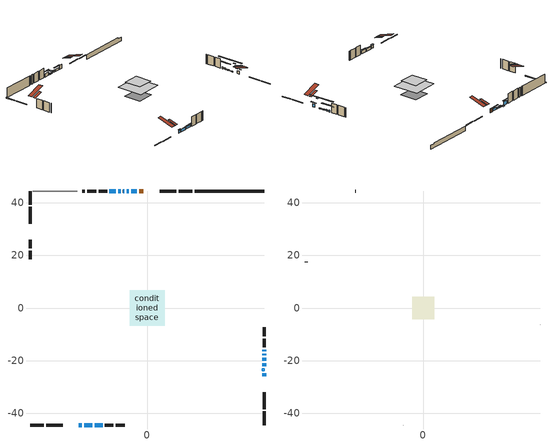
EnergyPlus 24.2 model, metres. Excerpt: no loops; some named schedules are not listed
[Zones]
conditioned space
 floor outside (Floor1 construction): -1.17,-1.17 -1.17,1.17 1.17,1.17 1.17,-1.17 z0.31
 floor adiabatic (AdiabaticFloorConstruction): -6.68,-6.68 -6.68,6.68 6.68,6.68 6.68,-6.68 z2.75
 floor foundation (Slab1 construction): -4.56,-4.56 -4.56,4.56 4.56,4.56 4.56,-4.56 z-2.08
 wall outside (RimJoist1 construction): 17.11,44.56 11.96,44.56 / -44.56,-44.56 -39.41,-44.56 / -44.56,44.56 -44.56,39.41 / 44.56,-44.56 44.56,-39.41 z0.31:0.61
 wall outside (RimJoist2 construction): 11.03,44.56 4.72,44.56 / -38.48,-44.56 -32.17,-44.56 / -44.56,38.48 -44.56,32.17 / 44.56,-38.48 44.56,-32.17 z0.31:0.61
 wall outside (AdiabaticWallConstruction 1): -1.44,44.56 -3.04,44.56 z0.31:2.34
 wall outside (AdiabaticWallConstruction): -26.01,-44.56 -24.94,-44.56 z0.31:1.91; -24.01,-44.56 -21.01,-44.56 / -3.97,44.56 -6.08,44.56 z0.31:1.51; -7.01,44.56 -7.77,44.56 z0.31:1.07; 44.56,-26.01 44.56,-24.81 z0.31:1.81; 44.56,-22.21 44.56,-20.98 z0.31:0.77; 44.56,-20.06 44.56,-18.89 z0.31:0.87; -8.7,44.56 -9.24,44.56 z0.31:1.17; -10.16,44.56 -11.03,44.56 z0.31:0.57; -20.08,-44.56 -17.03,-44.56 z0.31:1.83; -11.95,44.56 -14.39,44.56 z0.31:2.12; 44.56,-17.96 44.56,-17.35 / 44.56,-16.42 44.56,-15.81 z0.31:1.23
 wall outside (Wall1 construction): -15.32,44.56 -18.52,44.56 / -16.1,-44.56 -12.91,-44.56 / -44.56,26 -44.56,22.81 / 44.56,-14.88 44.56,-11.69 z0.31:5.19
 wall outside (Wall2 construction): -19.44,44.56 -22.82,44.56 / -11.98,-44.56 -8.6,-44.56 / -44.56,21.88 -44.56,18.5 / 44.56,-10.76 44.56,-7.38 z0.31:5.19
 wall foundation (FoundationWall1 construction): 18.04,44.56,-2.08 18.04,44.56,0.31 41.91,44.56,0.31 41.91,44.56,-0.15 44.56,44.56,-0.15 44.56,44.56,-2.08
 wall othersidecoefficients (Wall3 construction): -23.75,44.56 -24.76,44.56 z0.31:5.19
 wall adiabatic (Wall5 construction): -26.74,44.56 -43.63,44.56 z0.31:5.19
 window (WindowConstruction 8): -26,-44.56 -24.94,-44.56 z0.31:1.91
 window (WindowConstruction 4): -24.01,-44.56 -21.01,-44.56 z0.31:1.5
 window (WindowConstruction 5): -3.97,44.56 -6.08,44.56 z0.31:1.5
 window (WindowConstruction 6): -7.01,44.56 -7.77,44.56 z0.31:1.07
 window (WindowConstruction 7): 44.56,-26 44.56,-24.81 z0.31:1.81
 window (WindowConstruction 11): 44.56,-22.21 44.56,-20.99 z0.31:0.77
 window (WindowConstruction 12): 44.56,-20.06 44.56,-18.89 z0.31:0.87
 window (WindowConstruction 9): -8.7,44.56 -9.23,44.56 z0.31:1.17
 window (WindowConstruction 10): -10.16,44.56 -11.03,44.56 z0.31:0.56
 window (WindowConstruction): -20.08,-44.56 -17.03,-44.56 z0.31:1.83
 window (WindowConstruction 1): -11.95,44.56 -14.39,44.56 z0.31:2.11
 window (WindowConstruction 2): 44.56,-17.96 44.56,-17.35 z0.31:1.22
 window (WindowConstruction 3): 44.56,-16.42 44.56,-15.81 z0.31:1.22
 door (Door): -1.44,44.56 -3.04,44.56 z0.31:2.34
 ceiling adiabatic (AdiabaticFloorConstruction): 6.68,-6.68 6.68,6.68 -6.68,6.68 -6.68,-6.68 z2.75
 roof outside (Roof2 construction): -0.51,44.56,5.19 -0.51,40.06,6.69 0.67,40.06,6.69 0.67,44.56,5.19; -26.93,-44.56,5.19 -26.93,-40.06,6.69 -28.12,-40.06,6.69 -28.12,-44.56,5.19; -44.56,26.93,5.19 -40.06,26.93,6.69 -40.06,28.12,6.69 -44.56,28.12,5.19; 44.56,-26.93,5.19 40.06,-26.93,6.69 40.06,-28.12,6.69 44.56,-28.12,5.19
 roof outside (AdiabaticRoofConstruction): 44.56,-23.13,5.19 43.85,-23.13,5.42 43.85,-23.88,5.42 44.56,-23.88,5.19
 skylight (SkylightConstruction): 44.56,-23.13,5.19 43.85,-23.13,5.42 43.85,-23.88,5.42 44.56,-23.88,5.19
attic - vented
 floor to conditioned space (Floor2 construction Reversed): -4.26,-4.26 -4.26,4.26 4.26,4.26 4.26,-4.26 z5.19
 wall outside (Wall4 construction): -25.69,44.56 -25.81,44.56 / -7.67,-44.56 -7.56,-44.56 / -44.56,17.57 -44.56,17.46 / 44.56,-6.45 44.56,-6.34 z0.31:5.19
 roof outside (Roof1 construction): 1.6,44.56,5.19 1.6,36.26,7.95 3.79,36.26,7.95 3.79,44.56,5.19; -29.05,-44.56,5.19 -29.05,-36.26,7.95 -31.24,-36.26,7.95 -31.24,-44.56,5.19; -44.56,29.05,5.19 -36.26,29.05,7.95 -36.26,31.24,7.95 -44.56,31.24,5.19; 44.56,-29.05,5.19 36.26,-29.05,7.95 36.26,-31.24,7.95 44.56,-31.24,5.19
shading: -24.76,-44.56 -26.18,-44.56 -26.18,-45.17 -24.76,-45.17 z2.09; -20.83,-44.56 -24.19,-44.56 -24.19,-44.97 -20.83,-44.97 z1.68; -6.99,44.56 -3.06,44.56 -3.06,44.97 -6.99,44.97 z2.42; -7.95,44.56 -6.83,44.56 -6.83,44.97 -7.95,44.97 z1.25; 44.56,-23.9 44.56,-26.92 44.97,-26.92 44.97,-23.9 z2.72; 44.56,-15.61 44.56,-27.58 44.97,-27.58 44.97,-15.61 z6.15; 44.56,-13.51 44.56,-25.44 44.97,-25.44 44.97,-13.51 z6.25; -9.41,44.56 -8.52,44.56 -8.52,45.78 -9.41,45.78 z1.35; -11.12,44.56 -10.07,44.56 -10.07,45.78 -11.12,45.78 z0.65; -16.85,-44.56 -20.26,-44.56 -20.26,-45.17 -16.85,-45.17 z2.01; -15.3,44.56 -11.04,44.56 -11.04,44.86 -15.3,44.86 z3.03; 44.56,-14.73 44.56,-20.58 44.97,-20.58 44.97,-14.73 z3.85; 44.56,-13.19 44.56,-19.04 44.97,-19.04 44.97,-13.19 z3.85
[Building]
Building 1: Terrain=Suburbs
[Site:Location]
Calgary Intl AP_AB: Latitude {deg}=51.11; Longitude {deg}=-114.02; Time Zone {hr}=-7; Elevation {m}=1084; Keep Site Location Information=Yes
[Site:GroundTemperature:Shallow]
0.326196, -1.55603, -1.70677, -0.813554, 2.7722, 6.34125, 9.43543, 11.3955, 11.562, 9.96783, 6.95256, 3.49299
[Site:WaterMainsTemperature]
Calculation Method=Schedule; Temperature Schedule=mains temperature schedule
[Material] Roughness=Rough; Thermal Absorptance=0.9
Name | Thickness {m} | Conductivity {W/m-K} | Density {kg/m3} | Specific Heat {J/kg-K} | Solar Absorptance | Visible Absorptance
asphalt or fiberglass shingles | 0.00635 | 0.162714 | 1121.4 | 1465.45 | 0.4 | 0.4
asphalt or fiberglass shingles 1 | 0.00635 | 0.162714 | 1121.4 | 1465.45 | 0.7 | 0.7
ceiling loosefill ins | 0.169333 | 0.0480833 | 16.02 | 1046.75 | 0.7 | 0.7
ceiling stud and cavity | 0.1397 | 0.205536 | 65.682 | 1177.47 | 0.7 | 0.7
concrete 4.0 in. | 0.1016 | 1.803125 | 2242.8 | 837.4 | 0.7 | 0.7
concrete 8.0 in. | 0.2032 | 1.803125 | 2242.8 | 837.4 | 0.7 | 0.7
door material | 0.04445 | 0.053851 | 512.64 | 1214.23 | 0.7 | 0.7
exterior vertical ins | 0.0477883 | 0.029427 | 32.04 | 1214.23 | 0.7 | 0.7
floor covering | 0.0127 | 0.0433444 | 54.468 | 1339.84 | 0.6 | 0.6
floor rigid ins; roof rigid ins | 0.103632 | 0.029427 | 32.04 | 1214.23 | 0.7 | 0.7
floor rigid ins 1; roof rigid ins 1; wall rigid ins 2 | 0.512978 | 0.029427 | 32.04 | 1214.23 | 0.7 | 0.7
floor stud and cavity | 0.1397 | 0.101429 | 92.3553 | 1139.71 | 0.7 | 0.7
floor stud and cavity 1 | 0.1397 | 1.75129 | 37.0049 | 1207.88 | 0.7 | 0.7
furniture material conditioned space 1 | 0.1524 | 0.115458 | 640.8 | 1214.23 | 0.6 | 0.6
gypsum board | 0.0127 | 0.160291 | 801 | 837.4 | 0.6 | 0.6
gypsum board 1 | 0.0127 | 0.160291 | 801 | 837.4 | 0.7 | 0.7
osb sheathing 0.5 in. | 0.0127 | 0.115458 | 512.64 | 1214.23 | 0.7 | 0.7
osb sheathing 0.75 in. | 0.01905 | 0.115458 | 512.64 | 1214.23 | 0.7 | 0.7
osb sheathing 2.0 in. | 0.0508 | 0.115458 | 512.64 | 1214.23 | 0.7 | 0.7
rim joist rigid ins; wall rigid ins | 0.051816 | 0.029427 | 32.04 | 1214.23 | 0.7 | 0.7
rim joist stud and cavity | 0.0508 | 0.0516488 | 125.044 | 1163.47 | 0.6 | 0.6
roof stud and cavity | 0.2032 | 0.217825 | 78.34581 | 1123.46 | 0.7 | 0.7
roof stud and cavity 1 | 0.18415 | 1.78685 | 37.0049 | 1207.88 | 0.6 | 0.6
wall rigid ins 1 | 0.051816 | 0.029427 | 32.04 | 1214.23 | 0.4 | 0.4
wall stud and cavity | 0.1397 | 0.241155 | 139.0536 | 1170.24 | 0.7 | 0.7
wall stud and cavity 1 | 0.1397 | 0.254295 | 139.0536 | 1170.24 | 0.7 | 0.7
wall stud and cavity 2 | 0.1397 | 0.351775 | 139.0536 | 1170.24 | 0.7 | 0.7
wall stud and cavity 3 | 0.0889 | 6.1454 | 50.32683 | 1063.81 | 0.6 | 0.6
wall stud and cavity 4 | 0.1397 | 0.188211 | 139.0536 | 1170.24 | 0.7 | 0.7
wall stud and cavity 5 | 0.0889 | 0.380278 | 52.3479 | 1209.89 | 0.7 | 0.7
wall stud and cavity 6 | 0.0889 | 0.391764 | 83.0341 | 1211.67 | 0.7 | 0.7
wood siding | 0.0254 | 0.102417 | 544.68 | 1172.36 | 0.4 | 0.4
wood siding 1 | 0.00254 | 0.102417 | 544.68 | 1172.36 | 0.4 | 0.4
wood siding 2; wood siding 3; wood siding 4 | 0.0254 | 0.102417 | 544.68 | 1172.36 | 0.7 | 0.7
[WindowMaterial:SimpleGlazingSystem]
Name | U-Factor {W/m2-K} | Solar Heat Gain Coefficient
SkylightMaterial | 2.47046 | 0.5893
WindowMaterial | 1.700561 | 0.58
WindowMaterial 1 | 1.73804 | 0.56
WindowMaterial 10 | 2.02932 | 0.4
WindowMaterial 11 | 2.759508 | 0.45
WindowMaterial 12 | 2.05771 | 0.4
WindowMaterial 2 | 2.75837 | 0.61
WindowMaterial 3 | 2.76859 | 0.5
WindowMaterial 4 | 1.82491 | 0.52
WindowMaterial 5 | 2.790737 | 0.63
WindowMaterial 6 | 2.76064 | 0.61
WindowMaterial 7 | 1.71816 | 0.57
WindowMaterial 8 | 1.81242 | 0.52
WindowMaterial 9 | 1.85216 | 0.5
[Construction]
AdiabaticFloorConstruction: floor stud and cavity 1, floor rigid ins 1, osb sheathing 0.75 in., floor covering
AdiabaticRoofConstruction: asphalt or fiberglass shingles 1, roof rigid ins 1, osb sheathing 0.75 in., roof stud and cavity 1
AdiabaticWallConstruction: wood siding 3, wall rigid ins 2, wall stud and cavity 5, gypsum board
AdiabaticWallConstruction 1: wood siding 4, wall rigid ins 2, wall stud and cavity 5, gypsum board
Door: door material
Floor1 construction: floor stud and cavity, floor rigid ins, osb sheathing 0.75 in., floor covering
Floor2 construction Reversed: gypsum board, ceiling stud and cavity, ceiling loosefill ins
FoundationWall1 construction: concrete 8.0 in., gypsum board 1
furniture construction conditioned space 1: furniture material conditioned space 1
PartitionWallConstruction: gypsum board, wall stud and cavity 6, gypsum board
RimJoist1 construction; RimJoist2 construction: wood siding 2, rim joist rigid ins, osb sheathing 2.0 in., rim joist stud and cavity
Roof1 construction: asphalt or fiberglass shingles
Roof2 construction: asphalt or fiberglass shingles, roof rigid ins, osb sheathing 0.75 in., roof stud and cavity, gypsum board
SkylightConstruction: SkylightMaterial
Slab1 construction: concrete 4.0 in.
Wall1 construction: wood siding, wall rigid ins, osb sheathing 0.5 in., wall stud and cavity, gypsum board
Wall2 construction: wood siding, wall rigid ins, osb sheathing 0.5 in., wall stud and cavity 1, gypsum board
Wall3 construction: wall rigid ins 1, osb sheathing 0.5 in., wall stud and cavity 2, gypsum board
Wall4 construction: wood siding 1, wall stud and cavity 3
Wall5 construction: wall rigid ins 1, osb sheathing 0.5 in., wall stud and cavity 4, gypsum board
WindowConstruction: WindowMaterial
WindowConstruction 1: WindowMaterial 1
WindowConstruction 10: WindowMaterial 10
WindowConstruction 11: WindowMaterial 11
WindowConstruction 12: WindowMaterial 12
WindowConstruction 2: WindowMaterial 2
WindowConstruction 3: WindowMaterial 3
WindowConstruction 4: WindowMaterial 4
WindowConstruction 5: WindowMaterial 5
WindowConstruction 6: WindowMaterial 6
WindowConstruction 7: WindowMaterial 7
WindowConstruction 8: WindowMaterial 8
WindowConstruction 9: WindowMaterial 9
[Zone] Multiplier=1; Part of Total Floor Area=Yes
Name | Volume {m3}
attic - vented | 33.0145
conditioned space | 724.4
[Space]
Name | Zone | Volume {m3}
attic - vented 1 | attic - vented | 33.0145
conditioned space 1 | conditioned space | 724.4
[ZoneInfiltration:EffectiveLeakageArea]
infil attic - vented 1: Zone or Space=attic - vented 1; Schedule=Always On Discrete; Effective Air Leakage Area {cm2}=2490.95; Stack Coefficient=0.000531599; Wind Coefficient=1.5578e-05
[ZoneMixing]
whole house fan mix: Zone or Space=attic - vented; Schedule=Always On Continuous; Design Flow Rate Calculation Method=Flow/Zone; Design Flow Rate {m3/s}=0; Source Zone or Space=conditioned space
[SurfaceProperty:ExposedFoundationPerimeter]
Slab1: Exposed Perimeter Calculation Method=TotalExposedPerimeter; Total Exposed Perimeter {m}=26.518
[SurfaceProperty:OtherSideCoefficients]
other non-freezing space: Combined Convective/Radiative Film Coefficient {W/m2-K}=8.35; Constant Temperature Coefficient=1; External Dry-Bulb Temperature Coefficient=0; Ground Temperature Coefficient=0; Wind Speed Coefficient=0; Zone Air Temperature Coefficient=0; Constant Temperature Schedule=other non-freezing space; Previous Other Side Temperature Coefficient=0
[InternalMass] Zone or ZoneList=conditioned space; Space or SpaceList=conditioned space 1
Name | Construction | Surface Area {m2}
furniture mass conditioned space 1 | furniture construction conditioned space 1 | 106.856
partition wall mass | PartitionWallConstruction | 267.14
[Lights]
interior lighting: Zone or ZoneList or Space or SpaceList=conditioned space 1; Schedule=interior lighting schedule; Design Level Calculation Method=LightingLevel; Lighting Level {W}=343.2; Return Air Fraction=0; Fraction Radiant=0.6; Fraction Visible=0.2; Fraction Replaceable=1
[People]
occupants: Zone or ZoneList or Space or SpaceList=conditioned space 1; Number of People Schedule=occupants schedule; Number of People Calculation Method=People; Number of People=3; Fraction Radiant=0.314171; Sensible Heat Fraction=0.56303; Activity Level Schedule=occupants activity schedule; Carbon Dioxide Generation Rate {m3/s-W}=0; Enable ASHRAE 55 Comfort Warnings=No; Mean Radiant Temperature Calculation Type=EnclosureAveraged
[ElectricEquipment] Zone or ZoneList or Space or SpaceList=conditioned space 1; Design Level Calculation Method=EquipmentLevel
Name | Schedule | Design Level {W} | Fraction Latent | Fraction Radiant | Fraction Lost
clothes dryer | clothes dryer schedule | 140.772 | 0.015 | 0.081 | 0.85
clothes washer | clothes washer schedule | 32.1985 | 0.03 | 0.162 | 0.7
cooking range | cooking range schedule | 208.969 | 0.08 | 0.432 | 0.2
dishwasher | dishwasher schedule | 66.8632 | 0.3 | 0.18 | 0.4
fridge | fridge schedule | 72.9452 | 0 | 0.6 | 0
mech vent bath fan 0 | mech vent bath fan 0 schedule | 50.2 | 0 | 0 | 1
mech vent bath fan 1 | mech vent bath fan 1 schedule | 50.2 | 0 | 0 | 1
mech vent bath fan 2 | mech vent bath fan 2 schedule | 50.2 | 0 | 0 | 1
mech vent house fan | mech vent house fan schedule | 0 | 0 | 0 | 1
mech vent house fan cfis | mech vent house fan cfis schedule | 0 | 0 | 0 | 0
mech vent range fan 0 | mech vent range fan 0 schedule | 57 | 0 | 0 | 1
misc plug loads | misc plug loads schedule | 494.7 | 0.045 | 0.513 | 0.1
whole house fan | Always On Discrete | 0 | 0 | 0 | 1
[OtherEquipment] Zone or ZoneList or Space or SpaceList=conditioned space 1; Design Level Calculation Method=EquipmentLevel
Name | Fuel Type | Schedule | Design Level {W} | Fraction Latent | Fraction Radiant | Fraction Lost
clothes dryer 1 | Electricity | clothes dryer schedule | 0 | 0.015 | 0.081 | 0.85
cooking range 1 | Electricity | cooking range schedule | 0 | 0.08 | 0.432 | 0.2
general water use latent | None | general water use schedule | 59.3978 | 1 | 0 | 0
general water use sensible | None | general water use schedule | -58.539 | 0 | 0.6 | 0
mech vent house fan latent load | None | Always On Discrete | 0 | 1 | 0 | 0
mech vent house fan sensible load | None | Always On Discrete | 0 | 0 | 0 | 0
water heater energy adjustment1 | NaturalGas | Always On Discrete | 0.01 | 0 | 0 | 1
[ZoneInfiltration:DesignFlowRate] Zone or ZoneList or Space or SpaceList=conditioned space 1; Schedule=Always On Discrete; Design Flow Rate Calculation Method=Flow/Zone; Design Flow Rate {m3/s}=0
infil flow; natural vent flow; whole house fan flow
[Foundation:Kiva]
Foundation Kiva 1: Initial Indoor Air Temperature {C}=18; Wall Height Above Grade {m}=0.310012; Wall Depth Below Slab {m}=0.2032; Custom Block Material Name 1=exterior vertical ins; Custom Block Depth 1 {m}=2.39; Custom Block X Position 1 {m}=0.2159; Custom Block Z Position 1 {m}=0
[Foundation:Kiva:Settings]
Soil Conductivity {W/m-K}=0.849921; Soil Density {kg/m3}=1842.3; Soil Specific Heat {J/kg-K}=418.7; Ground Solar Absorptivity=0.9; Ground Thermal Absorptivity=0.9; Ground Surface Roughness {m}=0.03; Far-Field Width {m}=40; Deep-Ground Boundary Condition=ZeroFlux; Deep-Ground Depth {m}=40; Minimum Cell Dimension {m}=0.2; Maximum Cell Growth Coefficient=3; Simulation Timestep=Timestep
[Exterior:Lights]
exterior lighting: Schedule=exterior lighting schedule; Design Level {W}=75.6
[Schedule:Constant]
Name | Hourly Value
Always On Continuous; mech vent house fan schedule; mech vent house fan cfis schedule; Always On Discrete | 1
other non-freezing space; fridge schedule | 0
occupants activity schedule | 117.228
[Schedule:Week:Daily]
interior lighting schedule Week Rule - Jan1-Jan27: interior lighting schedule day, interior lighting schedule day, interior lighting schedule day, interior lighting schedule day, interior lighting schedule day, interior lighting schedule day, interior lighting schedule day, interior lighting schedule default day, interior lighting schedule default day, interior lighting schedule default day, interior lighting schedule default day, interior lighting schedule default day
interior lighting schedule Week Rule - Jan28-Feb3: interior lighting schedule day, interior lighting schedule day, interior lighting schedule day, interior lighting schedule day, interior lighting schedule day 1, interior lighting schedule day 1, interior lighting schedule day 1, interior lighting schedule default day, interior lighting schedule default day, interior lighting schedule default day, interior lighting schedule default day, interior lighting schedule default day
interior lighting schedule Week Rule - Feb4-Feb24: interior lighting schedule day 1, interior lighting schedule day 1, interior lighting schedule day 1, interior lighting schedule day 1, interior lighting schedule day 1, interior lighting schedule day 1, interior lighting schedule day 1, interior lighting schedule default day, interior lighting schedule default day, interior lighting schedule default day, interior lighting schedule default day, interior lighting schedule default day
interior lighting schedule Week Rule - Feb25-Mar3: interior lighting schedule day 1, interior lighting schedule day 1, interior lighting schedule day 1, interior lighting schedule day 1, interior lighting schedule day 2, interior lighting schedule day 2, interior lighting schedule day 2, interior lighting schedule default day, interior lighting schedule default day, interior lighting schedule default day, interior lighting schedule default day, interior lighting schedule default day
interior lighting schedule Week Rule - Mar4-Mar31: interior lighting schedule day 2, interior lighting schedule day 2, interior lighting schedule day 2, interior lighting schedule day 2, interior lighting schedule day 2, interior lighting schedule day 2, interior lighting schedule day 2, interior lighting schedule default day, interior lighting schedule default day, interior lighting schedule default day, interior lighting schedule default day, interior lighting schedule default day
interior lighting schedule Week Rule - Apr1-Apr28: interior lighting schedule day 3, interior lighting schedule day 3, interior lighting schedule day 3, interior lighting schedule day 3, interior lighting schedule day 3, interior lighting schedule day 3, interior lighting schedule day 3, interior lighting schedule default day, interior lighting schedule default day, interior lighting schedule default day, interior lighting schedule default day, interior lighting schedule default day
interior lighting schedule Week Rule - Apr29-May5: interior lighting schedule day 3, interior lighting schedule day 3, interior lighting schedule day 4, interior lighting schedule day 4, interior lighting schedule day 4, interior lighting schedule day 4, interior lighting schedule day 4, interior lighting schedule default day, interior lighting schedule default day, interior lighting schedule default day, interior lighting schedule default day, interior lighting schedule default day
interior lighting schedule Week Rule - May6-May26: interior lighting schedule day 4, interior lighting schedule day 4, interior lighting schedule day 4, interior lighting schedule day 4, interior lighting schedule day 4, interior lighting schedule day 4, interior lighting schedule day 4, interior lighting schedule default day, interior lighting schedule default day, interior lighting schedule default day, interior lighting schedule default day, interior lighting schedule default day
interior lighting schedule Week Rule - May27-Jun2: interior lighting schedule day 4, interior lighting schedule day 4, interior lighting schedule day 4, interior lighting schedule day 4, interior lighting schedule day 4, interior lighting schedule day 5, interior lighting schedule day 5, interior lighting schedule default day, interior lighting schedule default day, interior lighting schedule default day, interior lighting schedule default day, interior lighting schedule default day
interior lighting schedule Week Rule - Jun3-Jun30: interior lighting schedule day 5, interior lighting schedule day 5, interior lighting schedule day 5, interior lighting schedule day 5, interior lighting schedule day 5, interior lighting schedule day 5, interior lighting schedule day 5, interior lighting schedule default day, interior lighting schedule default day, interior lighting schedule default day, interior lighting schedule default day, interior lighting schedule default day
interior lighting schedule Week Rule - Jul1-Jul28: interior lighting schedule day 6, interior lighting schedule day 6, interior lighting schedule day 6, interior lighting schedule day 6, interior lighting schedule day 6, interior lighting schedule day 6, interior lighting schedule day 6, interior lighting schedule default day, interior lighting schedule default day, interior lighting schedule default day, interior lighting schedule default day, interior lighting schedule default day
interior lighting schedule Week Rule - Jul29-Aug4: interior lighting schedule day 6, interior lighting schedule day 6, interior lighting schedule day 6, interior lighting schedule day 7, interior lighting schedule day 7, interior lighting schedule day 7, interior lighting schedule day 7, interior lighting schedule default day, interior lighting schedule default day, interior lighting schedule default day, interior lighting schedule default day, interior lighting schedule default day
interior lighting schedule Week Rule - Aug5-Aug25: interior lighting schedule day 7, interior lighting schedule day 7, interior lighting schedule day 7, interior lighting schedule day 7, interior lighting schedule day 7, interior lighting schedule day 7, interior lighting schedule day 7, interior lighting schedule default day, interior lighting schedule default day, interior lighting schedule default day, interior lighting schedule default day, interior lighting schedule default day
interior lighting schedule Week Rule - Aug26-Sep1: interior lighting schedule day 7, interior lighting schedule day 7, interior lighting schedule day 7, interior lighting schedule day 7, interior lighting schedule day 7, interior lighting schedule day 7, interior lighting schedule day 8, interior lighting schedule default day, interior lighting schedule default day, interior lighting schedule default day, interior lighting schedule default day, interior lighting schedule default day
interior lighting schedule Week Rule - Sep2-Sep29: interior lighting schedule day 8, interior lighting schedule day 8, interior lighting schedule day 8, interior lighting schedule day 8, interior lighting schedule day 8, interior lighting schedule day 8, interior lighting schedule day 8, interior lighting schedule default day, interior lighting schedule default day, interior lighting schedule default day, interior lighting schedule default day, interior lighting schedule default day
interior lighting schedule Week Rule - Sep30-Oct6: interior lighting schedule day 8, interior lighting schedule day 9, interior lighting schedule day 9, interior lighting schedule day 9, interior lighting schedule day 9, interior lighting schedule day 9, interior lighting schedule day 9, interior lighting schedule default day, interior lighting schedule default day, interior lighting schedule default day, interior lighting schedule default day, interior lighting schedule default day
interior lighting schedule Week Rule - Oct7-Oct27: interior lighting schedule day 9, interior lighting schedule day 9, interior lighting schedule day 9, interior lighting schedule day 9, interior lighting schedule day 9, interior lighting schedule day 9, interior lighting schedule day 9, interior lighting schedule default day, interior lighting schedule default day, interior lighting schedule default day, interior lighting schedule default day, interior lighting schedule default day
interior lighting schedule Week Rule - Oct28-Nov3: interior lighting schedule day 9, interior lighting schedule day 9, interior lighting schedule day 9, interior lighting schedule day 9, interior lighting schedule day 10, interior lighting schedule day 10, interior lighting schedule day 10, interior lighting schedule default day, interior lighting schedule default day, interior lighting schedule default day, interior lighting schedule default day, interior lighting schedule default day
interior lighting schedule Week Rule - Nov4-Nov24: interior lighting schedule day 10, interior lighting schedule day 10, interior lighting schedule day 10, interior lighting schedule day 10, interior lighting schedule day 10, interior lighting schedule day 10, interior lighting schedule day 10, interior lighting schedule default day, interior lighting schedule default day, interior lighting schedule default day, interior lighting schedule default day, interior lighting schedule default day
interior lighting schedule Week Rule - Nov25-Dec1: interior lighting schedule day 10, interior lighting schedule day 10, interior lighting schedule day 10, interior lighting schedule day 10, interior lighting schedule day 10, interior lighting schedule day 10, interior lighting schedule day 11, interior lighting schedule default day, interior lighting schedule default day, interior lighting schedule default day, interior lighting schedule default day, interior lighting schedule default day
interior lighting schedule Week Rule - Dec2-Dec31: interior lighting schedule day 11, interior lighting schedule day 11, interior lighting schedule day 11, interior lighting schedule day 11, interior lighting schedule day 11, interior lighting schedule day 11, interior lighting schedule day 11, interior lighting schedule default day, interior lighting schedule default day, interior lighting schedule default day, interior lighting schedule default day, interior lighting schedule default day
occupants schedule Week Rule - Jan1-Dec31: occupants schedule day, occupants schedule day, occupants schedule day, occupants schedule day, occupants schedule day, occupants schedule day, occupants schedule day, occupants schedule default day, occupants schedule default day, occupants schedule default day, occupants schedule default day, occupants schedule default day
clothes dryer schedule Week Rule - Jan1-Dec31: clothes dryer schedule day, clothes dryer schedule day, clothes dryer schedule day, clothes dryer schedule day, clothes dryer schedule day, clothes dryer schedule day, clothes dryer schedule day, clothes dryer schedule default day, clothes dryer schedule default day, clothes dryer schedule default day, clothes dryer schedule default day, clothes dryer schedule default day
clothes washer schedule Week Rule - Jan1-Dec31: clothes washer schedule day, clothes washer schedule day, clothes washer schedule day, clothes washer schedule day, clothes washer schedule day, clothes washer schedule day, clothes washer schedule day, clothes washer schedule default day, clothes washer schedule default day, clothes washer schedule default day, clothes washer schedule default day, clothes washer schedule default day
cooking range schedule Week Rule - Jan1-Dec31: cooking range schedule day, cooking range schedule day, cooking range schedule day, cooking range schedule day, cooking range schedule day, cooking range schedule day, cooking range schedule day, cooking range schedule default day, cooking range schedule default day, cooking range schedule default day, cooking range schedule default day, cooking range schedule default day
dishwasher schedule Week Rule - Jan1-Dec31: dishwasher schedule day, dishwasher schedule day, dishwasher schedule day, dishwasher schedule day, dishwasher schedule day, dishwasher schedule day, dishwasher schedule day, dishwasher schedule default day, dishwasher schedule default day, dishwasher schedule default day, dishwasher schedule default day, dishwasher schedule default day
mech vent bath fan 0 schedule Week Rule - Jan1-Dec31: mech vent bath fan 0 schedule day, mech vent bath fan 0 schedule day, mech vent bath fan 0 schedule day, mech vent bath fan 0 schedule day, mech vent bath fan 0 schedule day, mech vent bath fan 0 schedule day, mech vent bath fan 0 schedule day, mech vent bath fan 0 schedule default day, mech vent bath fan 0 schedule default day, mech vent bath fan 0 schedule default day, mech vent bath fan 0 schedule default day, mech vent bath fan 0 schedule default day
mech vent bath fan 1 schedule Week Rule - Jan1-Dec31: mech vent bath fan 1 schedule day, mech vent bath fan 1 schedule day, mech vent bath fan 1 schedule day, mech vent bath fan 1 schedule day, mech vent bath fan 1 schedule day, mech vent bath fan 1 schedule day, mech vent bath fan 1 schedule day, mech vent bath fan 1 schedule default day, mech vent bath fan 1 schedule default day, mech vent bath fan 1 schedule default day, mech vent bath fan 1 schedule default day, mech vent bath fan 1 schedule default day
mech vent bath fan 2 schedule Week Rule - Jan1-Dec31: mech vent bath fan 2 schedule day, mech vent bath fan 2 schedule day, mech vent bath fan 2 schedule day, mech vent bath fan 2 schedule day, mech vent bath fan 2 schedule day, mech vent bath fan 2 schedule day, mech vent bath fan 2 schedule day, mech vent bath fan 2 schedule default day, mech vent bath fan 2 schedule default day, mech vent bath fan 2 schedule default day, mech vent bath fan 2 schedule default day, mech vent bath fan 2 schedule default day
mech vent range fan 0 schedule Week Rule - Jan1-Dec31: mech vent range fan 0 schedule day, mech vent range fan 0 schedule day, mech vent range fan 0 schedule day, mech vent range fan 0 schedule day, mech vent range fan 0 schedule day, mech vent range fan 0 schedule day, mech vent range fan 0 schedule day, mech vent range fan 0 schedule default day, mech vent range fan 0 schedule default day, mech vent range fan 0 schedule default day, mech vent range fan 0 schedule default day, mech vent range fan 0 schedule default day
misc plug loads schedule Week Rule - Jan1-Dec31: misc plug loads schedule day, misc plug loads schedule day, misc plug loads schedule day, misc plug loads schedule day, misc plug loads schedule day, misc plug loads schedule day, misc plug loads schedule day, misc plug loads schedule default day, misc plug loads schedule default day, misc plug loads schedule default day, misc plug loads schedule default day, misc plug loads schedule default day
general water use schedule Week Rule - Jan1-Dec31: general water use schedule day, general water use schedule day, general water use schedule day, general water use schedule day, general water use schedule day, general water use schedule day, general water use schedule day, general water use schedule default day, general water use schedule default day, general water use schedule default day, general water use schedule default day, general water use schedule default day
exterior lighting schedule Week Rule - Jan1-Jan27: exterior lighting schedule day, exterior lighting schedule day, exterior lighting schedule day, exterior lighting schedule day, exterior lighting schedule day, exterior lighting schedule day, exterior lighting schedule day, exterior lighting schedule default day, exterior lighting schedule default day, exterior lighting schedule default day, exterior lighting schedule default day, exterior lighting schedule default day
exterior lighting schedule Week Rule - Jan28-Feb3: exterior lighting schedule day, exterior lighting schedule day, exterior lighting schedule day, exterior lighting schedule day, exterior lighting schedule day 1, exterior lighting schedule day 1, exterior lighting schedule day 1, exterior lighting schedule default day, exterior lighting schedule default day, exterior lighting schedule default day, exterior lighting schedule default day, exterior lighting schedule default day
exterior lighting schedule Week Rule - Feb4-Feb24: exterior lighting schedule day 1, exterior lighting schedule day 1, exterior lighting schedule day 1, exterior lighting schedule day 1, exterior lighting schedule day 1, exterior lighting schedule day 1, exterior lighting schedule day 1, exterior lighting schedule default day, exterior lighting schedule default day, exterior lighting schedule default day, exterior lighting schedule default day, exterior lighting schedule default day
exterior lighting schedule Week Rule - Feb25-Mar3: exterior lighting schedule day 1, exterior lighting schedule day 1, exterior lighting schedule day 1, exterior lighting schedule day 1, exterior lighting schedule day 2, exterior lighting schedule day 2, exterior lighting schedule day 2, exterior lighting schedule default day, exterior lighting schedule default day, exterior lighting schedule default day, exterior lighting schedule default day, exterior lighting schedule default day
exterior lighting schedule Week Rule - Mar4-Mar31: exterior lighting schedule day 2, exterior lighting schedule day 2, exterior lighting schedule day 2, exterior lighting schedule day 2, exterior lighting schedule day 2, exterior lighting schedule day 2, exterior lighting schedule day 2, exterior lighting schedule default day, exterior lighting schedule default day, exterior lighting schedule default day, exterior lighting schedule default day, exterior lighting schedule default day
exterior lighting schedule Week Rule - Apr1-Apr28: exterior lighting schedule day 3, exterior lighting schedule day 3, exterior lighting schedule day 3, exterior lighting schedule day 3, exterior lighting schedule day 3, exterior lighting schedule day 3, exterior lighting schedule day 3, exterior lighting schedule default day, exterior lighting schedule default day, exterior lighting schedule default day, exterior lighting schedule default day, exterior lighting schedule default day
[Schedule:Year]
interior lighting schedule: interior lighting schedule Week Rule - Jan1-Jan27, 1, 1, 1, 27, interior lighting schedule Week Rule - Jan28-Feb3, 1, 28, 2, 3, interior lighting schedule Week Rule - Feb4-Feb24, 2, 4, 2, 24, interior lighting schedule Week Rule - Feb25-Mar3, 2, 25, 3, 3, interior lighting schedule Week Rule - Mar4-Mar31, 3, 4, 3, 31, interior lighting schedule Week Rule - Apr1-Apr28, 4, 1, 4, 28, interior lighting schedule Week Rule - Apr29-May5, 4, 29, 5, 5, interior lighting schedule Week Rule - May6-May26, 5, 6, 5, 26, interior lighting schedule Week Rule - May27-Jun2, 5, 27, 6, 2, interior lighting schedule Week Rule - Jun3-Jun30, 6, 3, 6, 30, interior lighting schedule Week Rule - Jul1-Jul28, 7, 1, 7, 28, interior lighting schedule Week Rule - Jul29-Aug4, 7, 29, 8, 4, interior lighting schedule Week Rule - Aug5-Aug25, 8, 5, 8, 25, interior lighting schedule Week Rule - Aug26-Sep1, 8, 26, 9, 1, interior lighting schedule Week Rule - Sep2-Sep29, 9, 2, 9, 29, interior lighting schedule Week Rule - Sep30-Oct6, 9, 30, 10, 6, interior lighting schedule Week Rule - Oct7-Oct27, 10, 7, 10, 27, interior lighting schedule Week Rule - Oct28-Nov3, 10, 28, 11, 3, interior lighting schedule Week Rule - Nov4-Nov24, 11, 4, 11, 24, interior lighting schedule Week Rule - Nov25-Dec1, 11, 25, 12, 1, interior lighting schedule Week Rule - Dec2-Dec31, 12, 2, 12, 31
occupants schedule: occupants schedule Week Rule - Jan1-Dec31, 1, 1, 12, 31
clothes dryer schedule: clothes dryer schedule Week Rule - Jan1-Dec31, 1, 1, 12, 31
clothes washer schedule: clothes washer schedule Week Rule - Jan1-Dec31, 1, 1, 12, 31
cooking range schedule: cooking range schedule Week Rule - Jan1-Dec31, 1, 1, 12, 31
dishwasher schedule: dishwasher schedule Week Rule - Jan1-Dec31, 1, 1, 12, 31
mech vent bath fan 0 schedule: mech vent bath fan 0 schedule Week Rule - Jan1-Dec31, 1, 1, 12, 31
mech vent bath fan 1 schedule: mech vent bath fan 1 schedule Week Rule - Jan1-Dec31, 1, 1, 12, 31
mech vent bath fan 2 schedule: mech vent bath fan 2 schedule Week Rule - Jan1-Dec31, 1, 1, 12, 31
mech vent range fan 0 schedule: mech vent range fan 0 schedule Week Rule - Jan1-Dec31, 1, 1, 12, 31
misc plug loads schedule: misc plug loads schedule Week Rule - Jan1-Dec31, 1, 1, 12, 31
general water use schedule: general water use schedule Week Rule - Jan1-Dec31, 1, 1, 12, 31
exterior lighting schedule: exterior lighting schedule Week Rule - Jan1-Jan27, 1, 1, 1, 27, exterior lighting schedule Week Rule - Jan28-Feb3, 1, 28, 2, 3, exterior lighting schedule Week Rule - Feb4-Feb24, 2, 4, 2, 24, exterior lighting schedule Week Rule - Feb25-Mar3, 2, 25, 3, 3, exterior lighting schedule Week Rule - Mar4-Mar31, 3, 4, 3, 31, exterior lighting schedule Week Rule - Apr1-Apr28, 4, 1, 4, 28, exterior lighting schedule Week Rule - Apr29-May5, 4, 29, 5, 5, exterior lighting schedule Week Rule - May6-May26, 5, 6, 5, 26, exterior lighting schedule Week Rule - May27-Jun2, 5, 27, 6, 2, exterior lighting schedule Week Rule - Jun3-Jun30, 6, 3, 6, 30, exterior lighting schedule Week Rule - Jul1-Jul28, 7, 1, 7, 28, exterior lighting schedule Week Rule - Jul29-Aug4, 7, 29, 8, 4, exterior lighting schedule Week Rule - Aug5-Aug25, 8, 5, 8, 25, exterior lighting schedule Week Rule - Aug26-Sep1, 8, 26, 9, 1, exterior lighting schedule Week Rule - Sep2-Sep29, 9, 2, 9, 29, exterior lighting schedule Week Rule - Sep30-Oct6, 9, 30, 10, 6, exterior lighting schedule Week Rule - Oct7-Oct27, 10, 7, 10, 27, exterior lighting schedule Week Rule - Oct28-Nov3, 10, 28, 11, 3, exterior lighting schedule Week Rule - Nov4-Nov24, 11, 4, 11, 24, exterior lighting schedule Week Rule - Nov25-Dec1, 11, 25, 12, 1, exterior lighting schedule Week Rule - Dec2-Dec31, 12, 2, 12, 31
[Schedule:Compact]
mains temperature schedule: Through: 01/01, For: AllDays, Until: 24:00, 5.30611, Through: 01/02, For: AllDays, Until: 24:00, 5.24556, Through: 01/03, For: AllDays, Until: 24:00, 5.18611, Through: 01/04, For: AllDays, Until: 24:00, 5.12778, Through: 01/05, For: AllDays, Until: 24:00, 5.07, Through: 01/06, For: AllDays, Until: 24:00, 5.01278, Through: 01/07, For: AllDays, Until: 24:00, 4.95722, Through: 01/08, For: AllDays, Until: 24:00, 4.90222, Through: 01/09, For: AllDays, Until: 24:00, 4.84778, Through: 01/10, For: AllDays, Until: 24:00, 4.795, Through: 01/11, For: AllDays, Until: 24:00, 4.74278, Through: 01/12, For: AllDays, Until: 24:00, 4.69167, Through: 01/13, For: AllDays, Until: 24:00, 4.64111, Through: 01/14, For: AllDays, Until: 24:00, 4.59222, Through: 01/15, For: AllDays, Until: 24:00, 4.54389, Through: 01/16, For: AllDays, Until: 24:00, 4.49722, Through: 01/17, For: AllDays, Until: 24:00, 4.45111, Through: 01/18, For: AllDays, Until: 24:00, 4.40611, Through: 01/19, For: AllDays, Until: 24:00, 4.36222, Through: 01/20, For: AllDays, Until: 24:00, 4.32, Through: 01/21, For: AllDays, Until: 24:00, 4.27833, Through: 01/22, For: AllDays, Until: 24:00, 4.23778, Through: 01/23, For: AllDays, Until: 24:00, 4.19833, Through: 01/24, For: AllDays, Until: 24:00, 4.16056, Through: 01/25, For: AllDays, Until: 24:00, 4.12333, Through: 01/26, For: AllDays, Until: 24:00, 4.08778, Through: 01/27, For: AllDays, Until: 24:00, 4.05278, Through: 01/28, For: AllDays, Until: 24:00, 4.01944, Through: 01/29, For: AllDays, Until: 24:00, 3.98722, Through: 01/30, For: AllDays, Until: 24:00, 3.95611, Through: 01/31, For: AllDays, Until: 24:00, 3.92667, Through: 02/01, For: AllDays, Until: 24:00, 3.89778, Through: 02/02, For: AllDays, Until: 24:00, 3.87056, Through: 02/03, For: AllDays, Until: 24:00, 3.84444, Through: 02/04, For: AllDays, Until: 24:00, 3.82, Through: 02/05, For: AllDays, Until: 24:00, 3.79611, Through: 02/06, For: AllDays, Until: 24:00, 3.77389, Through: 02/07, For: AllDays, Until: 24:00, 3.75333, Through: 02/08, For: AllDays, Until: 24:00, 3.73333, Through: 02/09, For: AllDays, Until: 24:00, 3.715, Through: 02/10, For: AllDays, Until: 24:00, 3.69778, Through: 02/11, For: AllDays, Until: 24:00, 3.68222, Through: 02/12, For: AllDays, Until: 24:00, 3.66778, Through: 02/13, For: AllDays, Until: 24:00, 3.65444, Through: 02/14, For: AllDays, Until: 24:00, 3.64278, Through: 02/15, For: AllDays, Until: 24:00, 3.63222, Through: 02/16, For: AllDays, Until: 24:00, 3.62278, Through: 02/17, For: AllDays, Until: 24:00, 3.615, Through: 02/18, For: AllDays, Until: 24:00, 3.60833, Through: 02/19, For: AllDays, Until: 24:00, 3.60333, Through: 02/20, For: AllDays, Until: 24:00, 3.59944, Through: 02/21, For: AllDays, Until: 24:00, 3.59667, Through: 02/22, For: AllDays, Until: 24:00, 3.59556, Through: 02/23, For: AllDays, Until: 24:00, 3.59556, Through: 02/24, For: AllDays, Until: 24:00, 3.59722, Through: 02/25, For: AllDays, Until: 24:00, 3.6, Through: 02/26, For: AllDays, Until: 24:00, 3.60389, Through: 02/27, For: AllDays, Until: 24:00, 3.60944, Through: 02/28, For: AllDays, Until: 24:00, 3.61611, Through: 03/01, For: AllDays, Until: 24:00, 3.62444, Through: 03/02, For: AllDays, Until: 24:00, 3.63333, Through: 03/03, For: AllDays, Until: 24:00, 3.64444, Through: 03/04, For: AllDays, Until: 24:00, 3.65611, Through: 03/05, For: AllDays, Until: 24:00, 3.67, Through: 03/06, For: AllDays, Until: 24:00, 3.68444, Through: 03/07, For: AllDays, Until: 24:00, 3.70056, Through: 03/08, For: AllDays, Until: 24:00, 3.71778, Through: 03/09, For: AllDays, Until: 24:00, 3.73611, Through: 03/10, For: AllDays, Until: 24:00, 3.75611, Through: 03/11, For: AllDays, Until: 24:00, 3.77722, Through: 03/12, For: AllDays, Until: 24:00, 3.79944, Through: 03/13, For: AllDays, Until: 24:00, 3.82333, Through: 03/14, For: AllDays, Until: 24:00, 3.84833, Through: 03/15, For: AllDays, Until: 24:00, 3.87444, Through: 03/16, For: AllDays, Until: 24:00, 3.90222, Through: 03/17, For: AllDays, Until: 24:00, 3.93056, Through: 03/18, For: AllDays, Until: 24:00, 3.96056, Through: 03/19, For: AllDays, Until: 24:00, 3.99167, Through: 03/20, For: AllDays, Until: 24:00, 4.02444, Through: 03/21, For: AllDays, Until: 24:00, 4.05778, Through: 03/22, For: AllDays, Until: 24:00, 4.09278, Through: 03/23, For: AllDays, Until: 24:00, 4.12833, Through: 03/24, For: AllDays, Until: 24:00, 4.16556, Through: 03/25, For: AllDays, Until: 24:00, 4.20389, Through: 03/26, For: AllDays, Until: 24:00, 4.24333, Through: 03/27, For: AllDays, Until: 24:00, 4.28389, Through: 03/28, For: AllDays, Until: 24:00, 4.32611, Through: 03/29, For: AllDays, Until: 24:00, 4.36889, Through: 03/30, For: AllDays, Until: 24:00, 4.41278, Through: 03/31, For: AllDays, Until: 24:00, 4.45778, Through: 04/01, For: AllDays, Until: 24:00, 4.50389, Through: 04/02, For: AllDays, Until: 24:00, 4.55111, Through: 04/03, For: AllDays, Until: 24:00, 4.59944, Through: 04/04, For: AllDays, Until: 24:00, 4.64833, Through: 04/05, For: AllDays, Until: 24:00, 4.69889, Through: 04/06, For: AllDays, Until: 24:00, 4.75, Through: 04/07, For: AllDays, Until: 24:00, 4.80222, Through: 04/08, For: AllDays, Until: 24:00, 4.85556, Through: 04/09, For: AllDays, Until: 24:00, 4.91, Through: 04/10, For: AllDays, Until: 24:00, 4.965, Through: 04/11, For: AllDays, Until: 24:00, 5.02111, Through: 04/12, For: AllDays, Until: 24:00, 5.07833, Through: 04/13, For: AllDays, Until: 24:00, 5.13611, Through: 04/14, For: AllDays, Until: 24:00, 5.195, Through: 04/15, For: AllDays, Until: 24:00, 5.25444, Through: 04/16, For: AllDays, Until: 24:00, 5.315, Through: 04/17, For: AllDays, Until: 24:00, 5.37611, Through: 04/18, For: AllDays, Until: 24:00, 5.43833, Through: 04/19, For: AllDays, Until: 24:00, 5.50111, Through: 04/20, For: AllDays, Until: 24:00, 5.565, Through: 04/21, For: AllDays, Until: 24:00, 5.62944, Through: 04/22, For: AllDays, Until: 24:00, 5.69444, Through: 04/23, For: AllDays, Until: 24:00, 5.76, Through: 04/24, For: AllDays, Until: 24:00, 5.82667, Through: 04/25, For: AllDays, Until: 24:00, 5.89389, Through: 04/26, For: AllDays, Until: 24:00, 5.96167, Through: 04/27, For: AllDays, Until: 24:00, 6.03056, Through: 04/28, For: AllDays, Until: 24:00, 6.09944, Through: 04/29, For: AllDays, Until: 24:00, 6.16944, Through: 04/30, For: AllDays, Until: 24:00, 6.23944, Through: 05/01, For: AllDays, Until: 24:00, 6.31056, Through: 05/02, For: AllDays, Until: 24:00, 6.38167, Through: 05/03, For: AllDays, Until: 24:00, 6.45333, Through: 05/04, For: AllDays, Until: 24:00, 6.52611, Through: 05/05, For: AllDays, Until: 24:00, 6.59889, Through: 05/06, For: AllDays, Until: 24:00, 6.67167, Through: 05/07, For: AllDays, Until: 24:00, 6.74556, Through: 05/08, For: AllDays, Until: 24:00, 6.81944, Through: 05/09, For: AllDays, Until: 24:00, 6.89389, Through: 05/10, For: AllDays, Until: 24:00, 6.96889, Through: 05/11, For: AllDays, Until: 24:00, 7.04389, Through: 05/12, For: AllDays, Until: 24:00, 7.11944, Through: 05/13, For: AllDays, Until: 24:00, 7.195, Through: 05/14, For: AllDays, Until: 24:00, 7.27111, Through: 05/15, For: AllDays, Until: 24:00, 7.34722, Through: 05/16, For: AllDays, Until: 24:00, 7.42389, Through: 05/17, For: AllDays, Until: 24:00, 7.50056, Through: 05/18, For: AllDays, Until: 24:00, 7.57722, Through: 05/19, For: AllDays, Until: 24:00, 7.65444, Through: 05/20, For: AllDays, Until: 24:00, 7.73167, Through: 05/21, For: AllDays, Until: 24:00, 7.80889, Through: 05/22, For: AllDays, Until: 24:00, 7.88611, Through: 05/23, For: AllDays, Until: 24:00, 7.96333, Through: 05/24, For: AllDays, Until: 24:00, 8.04111, Through: 05/25, For: AllDays, Until: 24:00, 8.11833, Through: 05/26, For: AllDays, Until: 24:00, 8.19611, Through: 05/27, For: AllDays, Until: 24:00, 8.27333, Through: 05/28, For: AllDays, Until: 24:00, 8.35056, Through: 05/29, For: AllDays, Until: 24:00, 8.42778, Through: 05/30, For: AllDays, Until: 24:00, 8.505, Through: 05/31, For: AllDays, Until: 24:00, 8.58222, Through: 06/01, For: AllDays, Until: 24:00, 8.65889, Through: 06/02, For: AllDays, Until: 24:00, 8.73556, Through: 06/03, For: AllDays, Until: 24:00, 8.81222, Through: 06/04, For: AllDays, Until: 24:00, 8.88889, Through: 06/05, For: AllDays, Until: 24:00, 8.965, Through: 06/06, For: AllDays, Until: 24:00, 9.04056, Through: 06/07, For: AllDays, Until: 24:00, 9.11611, Through: 06/08, For: AllDays, Until: 24:00, 9.19167, Through: 06/09, For: AllDays, Until: 24:00, 9.26667, Through: 06/10, For: AllDays, Until: 24:00, 9.34111, Through: 06/11, For: AllDays, Until: 24:00, 9.41556, Through: 06/12, For: AllDays, Until: 24:00, 9.48889, Through: 06/13, For: AllDays, Until: 24:00, 9.56278, Through: 06/14, For: AllDays, Until: 24:00, 9.63556, Through: 06/15, For: AllDays, Until: 24:00, 9.70833, Through: 06/16, For: AllDays, Until: 24:00, 9.78, Through: 06/17, For: AllDays, Until: 24:00, 9.85167, Through: 06/18, For: AllDays, Until: 24:00, 9.92278, Through: 06/19, For: AllDays, Until: 24:00, 9.99333, Through: 06/20, For: AllDays, Until: 24:00, 10.0633, Through: 06/21, For: AllDays, Until: 24:00, 10.1328, Through: 06/22, For: AllDays, Until: 24:00, 10.2011, Through: 06/23, For: AllDays, Until: 24:00, 10.2694, Through: 06/24, For: AllDays, Until: 24:00, 10.3367, Through: 06/25, For: AllDays, Until: 24:00, 10.4039, Through: 06/26, For: AllDays, Until: 24:00, 10.47, Through: 06/27, For: AllDays, Until: 24:00, 10.5356, Through: 06/28, For: AllDays, Until: 24:00, 10.6, Through: 06/29, For: AllDays, Until: 24:00, 10.6639, Through: 06/30, For: AllDays, Until: 24:00, 10.7272, Through: 07/01, For: AllDays, Until: 24:00, 10.7894, Through: 07/02, For: AllDays, Until: 24:00, 10.8511, Through: 07/03, For: AllDays, Until: 24:00, 10.9122, Through: 07/04, For: AllDays, Until: 24:00, 10.9722, Through: 07/05, For: AllDays, Until: 24:00, 11.0311, Through: 07/06, For: AllDays, Until: 24:00, 11.0894, Through: 07/07, For: AllDays, Until: 24:00, 11.1467, Through: 07/08, For: AllDays, Until: 24:00, 11.2033, Through: 07/09, For: AllDays, Until: 24:00, 11.2589, Through: 07/10, For: AllDays, Until: 24:00, 11.3133, Through: 07/11, For: AllDays, Until: 24:00, 11.3672, Through: 07/12, For: AllDays, Until: 24:00, 11.42, Through: 07/13, For: AllDays, Until: 24:00, 11.4717, Through: 07/14, For: AllDays, Until: 24:00, 11.5222, Through: 07/15, For: AllDays, Until: 24:00, 11.5717, Through: 07/16, For: AllDays, Until: 24:00, 11.6206, Through: 07/17, For: AllDays, Until: 24:00, 11.6683, Through: 07/18, For: AllDays, Until: 24:00, 11.715, Through: 07/19, For: AllDays, Until: 24:00, 11.76, Through: 07/20, For: AllDays, Until: 24:00, 11.8044, Through: 07/21, For: AllDays, Until: 24:00, 11.8478, Through: 07/22, For: AllDays, Until: 24:00, 11.89, Through: 07/23, For: AllDays, Until: 24:00, 11.9311, Through: 07/24, For: AllDays, Until: 24:00, 11.9711, Through: 07/25, For: AllDays, Until: 24:00, 12.01, Through: 07/26, For: AllDays, Until: 24:00, 12.0478, Through: 07/27, For: AllDays, Until: 24:00, 12.0839, Through: 07/28, For: AllDays, Until: 24:00, 12.1194, Through: 07/29, For: AllDays, Until: 24:00, 12.1533, Through: 07/30, For: AllDays, Until: 24:00, 12.1861, Through: 07/31, For: AllDays, Until: 24:00, 12.2178, Through: 08/01, For: AllDays, Until: 24:00, 12.2483, Through: 08/02, For: AllDays, Until: 24:00, 12.2778, Through: 08/03, For: AllDays, Until: 24:00, 12.3056, Through: 08/04, For: AllDays, Until: 24:00, 12.3322, Through: 08/05, For: AllDays, Until: 24:00, 12.3578, Through: 08/06, For: AllDays, Until: 24:00, 12.3822, Through: 08/07, For: AllDays, Until: 24:00, 12.405, Through: 08/08, For: AllDays, Until: 24:00, 12.4267, Through: 08/09, For: AllDays, Until: 24:00, 12.4472, Through: 08/10, For: AllDays, Until: 24:00, 12.4661, Through: 08/11, For: AllDays, Until: 24:00, 12.4839, Through: 08/12, For: AllDays, Until: 24:00, 12.5006, Through: 08/13, For: AllDays, Until: 24:00, 12.5156, Through: 08/14, For: AllDays, Until: 24:00, 12.5294, Through: 08/15, For: AllDays, Until: 24:00, 12.5422, Through: 08/16, For: AllDays, Until: 24:00, 12.5533, Through: 08/17, For: AllDays, Until: 24:00, 12.5633, Through: 08/18, For: AllDays, Until: 24:00, 12.5722, Through: 08/19, For: AllDays, Until: 24:00, 12.5794, Through: 08/20, For: AllDays, Until: 24:00, 12.585, Through: 08/21, For: AllDays, Until: 24:00, 12.59, Through: 08/22, For: AllDays, Until: 24:00, 12.5933, Through: 08/23, For: AllDays, Until: 24:00, 12.595, Through: 08/24, For: AllDays, Until: 24:00, 12.5961, Through: 08/25, For: AllDays, Until: 24:00, 12.595, Through: 08/26, For: AllDays, Until: 24:00, 12.5933, Through: 08/27, For: AllDays, Until: 24:00, 12.59, Through: 08/28, For: AllDays, Until: 24:00, 12.585, Through: 08/29, For: AllDays, Until: 24:00, 12.5789, Through: 08/30, For: AllDays, Until: 24:00, 12.5717, Through: 08/31, For: AllDays, Until: 24:00, 12.5633, Through: 09/01, For: AllDays, Until: 24:00, 12.5533, Through: 09/02, For: AllDays, Until: 24:00, 12.5417, Through: 09/03, For: AllDays, Until: 24:00, 12.5289, Through: 09/04, For: AllDays, Until: 24:00, 12.515, Through: 09/05, For: AllDays, Until: 24:00, 12.5, Through: 09/06, For: AllDays, Until: 24:00, 12.4833, Through: 09/07, For: AllDays, Until: 24:00, 12.4656, Through: 09/08, For: AllDays, Until: 24:00, 12.4467, Through: 09/09, For: AllDays, Until: 24:00, 12.4261, Through: 09/10, For: AllDays, Until: 24:00, 12.4044, Through: 09/11, For: AllDays, Until: 24:00, 12.3811, Through: 09/12, For: AllDays, Until: 24:00, 12.3572, Through: 09/13, For: AllDays, Until: 24:00, 12.3317, Through: 09/14, For: AllDays, Until: 24:00, 12.3044, Through: 09/15, For: AllDays, Until: 24:00, 12.2767, Through: 09/16, For: AllDays, Until: 24:00, 12.2472, Through: 09/17, For: AllDays, Until: 24:00, 12.2167, Through: 09/18, For: AllDays, Until: 24:00, 12.185, Through: 09/19, For: AllDays, Until: 24:00, 12.1522, Through: 09/20, For: AllDays, Until: 24:00, 12.1183, Through: 09/21, For: AllDays, Until: 24:00, 12.0828, Through: 09/22, For: AllDays, Until: 24:00, 12.0461, Through: 09/23, For: AllDays, Until: 24:00, 12.0089, Through: 09/24, For: AllDays, Until: 24:00, 11.97, Through: 09/25, For: AllDays, Until: 24:00, 11.93, Through: 09/26, For: AllDays, Until: 24:00, 11.8889, Through: 09/27, For: AllDays, Until: 24:00, 11.8467, Through: 09/28, For: AllDays, Until: 24:00, 11.8033, Through: 09/29, For: AllDays, Until: 24:00, 11.7589, Through: 09/30, For: AllDays, Until: 24:00, 11.7133, Through: 10/01, For: AllDays, Until: 24:00, 11.6667, Through: 10/02, For: AllDays, Until: 24:00, 11.6189, Through: 10/03, For: AllDays, Until: 24:00, 11.5706, Through: 10/04, For: AllDays, Until: 24:00, 11.5206, Through: 10/05, For: AllDays, Until: 24:00, 11.47, Through: 10/06, For: AllDays, Until: 24:00, 11.4183, Through: 10/07, For: AllDays, Until: 24:00, 11.3656, Through: 10/08, For: AllDays, Until: 24:00, 11.3117, Through: 10/09, For: AllDays, Until: 24:00, 11.2572, Through: 10/10, For: AllDays, Until: 24:00, 11.2017, Through: 10/11, For: AllDays, Until: 24:00, 11.145, Through: 10/12, For: AllDays, Until: 24:00, 11.0878, Through: 10/13, For: AllDays, Until: 24:00, 11.0294, Through: 10/14, For: AllDays, Until: 24:00, 10.97, Through: 10/15, For: AllDays, Until: 24:00, 10.91, Through: 10/16, For: AllDays, Until: 24:00, 10.8494, Through: 10/17, For: AllDays, Until: 24:00, 10.7878, Through: 10/18, For: AllDays, Until: 24:00, 10.725, Through: 10/19, For: AllDays, Until: 24:00, 10.6617, Through: 10/20, For: AllDays, Until: 24:00, 10.5978, Through: 10/21, For: AllDays, Until: 24:00, 10.5333, Through: 10/22, For: AllDays, Until: 24:00, 10.4678, Through: 10/23, For: AllDays, Until: 24:00, 10.4017, Through: 10/24, For: AllDays, Until: 24:00, 10.3344, Through: 10/25, For: AllDays, Until: 24:00, 10.2672, Through: 10/26, For: AllDays, Until: 24:00, 10.1989, Through: 10/27, For: AllDays, Until: 24:00, 10.1306, Through: 10/28, For: AllDays, Until: 24:00, 10.0611, Through: 10/29, For: AllDays, Until: 24:00, 9.99111, Through: 10/30, For: AllDays, Until: 24:00, 9.92056, Through: 10/31, For: AllDays, Until: 24:00, 9.84944, Through: 11/01, For: AllDays, Until: 24:00, 9.77778, Through: 11/02, For: AllDays, Until: 24:00, 9.70556, Through: 11/03, For: AllDays, Until: 24:00, 9.63333, Through: 11/04, For: AllDays, Until: 24:00, 9.56, Through: 11/05, For: AllDays, Until: 24:00, 9.48667, Through: 11/06, For: AllDays, Until: 24:00, 9.41278, Through: 11/07, For: AllDays, Until: 24:00, 9.33889, Through: 11/08, For: AllDays, Until: 24:00, 9.26389, Through: 11/09, For: AllDays, Until: 24:00, 9.18889, Through: 11/10, For: AllDays, Until: 24:00, 9.11389, Through: 11/11, For: AllDays, Until: 24:00, 9.03833, Through: 11/12, For: AllDays, Until: 24:00, 8.96222, Through: 11/13, For: AllDays, Until: 24:00, 8.88611, Through: 11/14, For: AllDays, Until: 24:00, 8.81, Through: 11/15, For: AllDays, Until: 24:00, 8.73333, Through: 11/16, For: AllDays, Until: 24:00, 8.65667, Through: 11/17, For: AllDays, Until: 24:00, 8.57944, Through: 11/18, For: AllDays, Until: 24:00, 8.50278, Through: 11/19, For: AllDays, Until: 24:00, 8.42556, Through: 11/20, For: AllDays, Until: 24:00, 8.34833, Through: 11/21, For: AllDays, Until: 24:00, 8.27056, Through: 11/22, For: AllDays, Until: 24:00, 8.19333, Through: 11/23, For: AllDays, Until: 24:00, 8.11611, Through: 11/24, For: AllDays, Until: 24:00, 8.03833, Through: 11/25, For: AllDays, Until: 24:00, 7.96111, Through: 11/26, For: AllDays, Until: 24:00, 7.88389, Through: 11/27, For: AllDays, Until: 24:00, 7.80611, Through: 11/28, For: AllDays, Until: 24:00, 7.72889, Through: 11/29, For: AllDays, Until: 24:00, 7.65222, Through: 11/30, For: AllDays, Until: 24:00, 7.575, Through: 12/01, For: AllDays, Until: 24:00, 7.49833, Through: 12/02, For: AllDays, Until: 24:00, 7.42167, Through: 12/03, For: AllDays, Until: 24:00, 7.345, Through: 12/04, For: AllDays, Until: 24:00, 7.26889, Through: 12/05, For: AllDays, Until: 24:00, 7.19278, Through: 12/06, For: AllDays, Until: 24:00, 7.11722, Through: 12/07, For: AllDays, Until: 24:00, 7.04167, Through: 12/08, For: AllDays, Until: 24:00, 6.96667, Through: 12/09, For: AllDays, Until: 24:00, 6.89167, Through: 12/10, For: AllDays, Until: 24:00, 6.81722, Through: 12/11, For: AllDays, Until: 24:00, 6.74333, Through: 12/12, For: AllDays, Until: 24:00, 6.66944, Through: 12/13, For: AllDays, Until: 24:00, 6.59611, Through: 12/14, For: AllDays, Until: 24:00, 6.52333, Through: 12/15, For: AllDays, Until: 24:00, 6.45111, Through: 12/16, For: AllDays, Until: 24:00, 6.37944, Through: 12/17, For: AllDays, Until: 24:00, 6.30778, Through: 12/18, For: AllDays, Until: 24:00, 6.23722, Through: 12/19, For: AllDays, Until: 24:00, 6.16667, Through: 12/20, For: AllDays, Until: 24:00, 6.09722, Through: 12/21, For: AllDays, Until: 24:00, 6.02833, Through: 12/22, For: AllDays, Until: 24:00, 5.95944, Through: 12/23, For: AllDays, Until: 24:00, 5.89167, Through: 12/24, For: AllDays, Until: 24:00, 5.82444, Through: 12/25, For: AllDays, Until: 24:00, 5.75833, Through: 12/26, For: AllDays, Until: 24:00, 5.69222, Through: 12/27, For: AllDays, Until: 24:00, 5.62722, Through: 12/28, For: AllDays, Until: 24:00, 5.56278, Through: 12/29, For: AllDays, Until: 24:00, 5.49889, Through: 12/30, For: AllDays, Until: 24:00, 5.43611, Through: 12/31, For: AllDays, Until: 24:00, 5.37444
